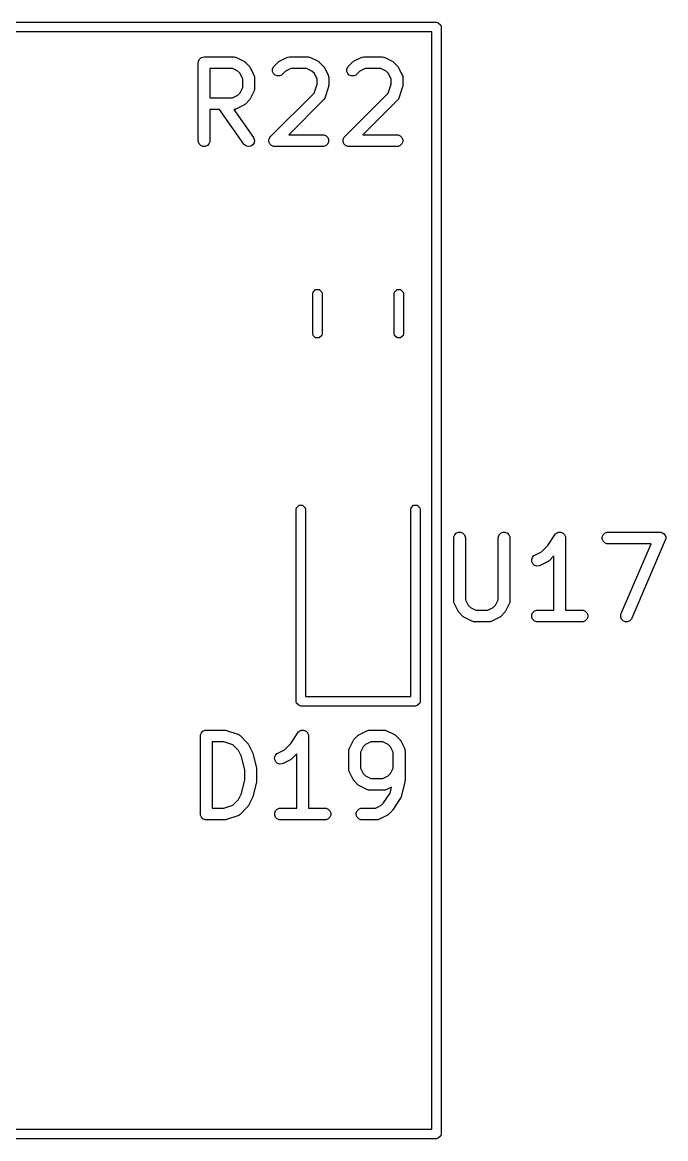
# Model space of a CAD drawing. Extents: x 117.1 to 211, y -138.1 to -43.1.
# Drawn here: x 202.7 to 210.96, y -128.57 to -114.25 of the extents above; entities that cross this region are included whole.
import ezdxf

# ---------------------------------------------------------------- set-up
doc = ezdxf.new("R2010")
doc.units = 0
doc.layers.add('BLACK', color=7, linetype='CONTINUOUS')

msp = doc.modelspace()

# ---------------------------------------------------------------- linework, layer by layer
at = {"layer": 'BLACK', "linetype": 'CONTINUOUS'}
for p, q in [((193.814, -114.252), (208.014, -114.252)), ((208.014, -114.252), (208.036961, -114.256567)), ((208.036961, -114.256567), (208.069433, -114.289039)), ((207.954, -114.372), (193.874, -114.372)), ((207.954, -128.452), (207.954, -114.372)), ((208.069433, -114.289039), (208.074, -114.312)), ((208.074, -114.312), (208.074, -128.512)), ((204.992046, -114.708459), (205.019082, -114.69726)), ((205.019082, -114.69726), (205.033714, -114.695819)), ((205.033714, -114.695819), (205.414666, -114.695819)), ((205.414666, -114.695819), (205.429298, -114.69726)), ((205.429298, -114.69726), (205.431787, -114.698291)), ((205.431787, -114.698291), (205.434475, -114.698482)), ((205.434475, -114.698482), (205.448207, -114.703737)), ((206.095411, -114.703737), (206.109142, -114.698482)), ((206.109142, -114.698482), (206.111831, -114.69829)), ((206.111831, -114.69829), (206.11432, -114.69726)), ((206.11432, -114.69726), (206.128952, -114.695819)), ((206.128952, -114.695819), (206.367047, -114.695819)), ((206.367047, -114.695819), (206.381679, -114.69726)), ((206.381679, -114.69726), (206.384168, -114.698291)), ((206.384168, -114.698291), (206.386856, -114.698482)), ((206.386856, -114.698482), (206.400588, -114.703737)), ((207.047792, -114.703737), (207.061523, -114.698482)), ((207.061523, -114.698482), (207.064212, -114.69829)), ((207.064212, -114.69829), (207.066701, -114.69726)), ((207.066701, -114.69726), (207.081333, -114.695819)), ((207.081333, -114.695819), (207.319428, -114.695819)), ((207.319428, -114.695819), (207.33406, -114.69726)), ((207.33406, -114.69726), (207.336549, -114.698291)), ((207.336549, -114.698291), (207.339237, -114.698482)), ((207.339237, -114.698482), (207.352969, -114.703737)), ((204.958714, -114.770819), (204.960155, -114.756187)), ((204.958714, -115.770819), (204.958714, -114.770819)), ((204.960155, -114.756187), (204.971354, -114.729151)), ((204.971354, -114.729151), (204.992046, -114.708459)), ((205.396961, -114.845819), (205.108714, -114.845819)), ((205.108714, -114.845819), (205.108714, -115.219628)), ((205.465477, -114.880077), (205.396961, -114.845819)), ((205.448207, -114.703737), (205.543445, -114.751356)), ((205.543445, -114.751356), (205.549744, -114.75532)), ((205.549744, -114.75532), (205.551572, -114.756078)), ((205.551572, -114.756078), (205.553628, -114.757766)), ((205.553628, -114.757766), (205.555888, -114.759188)), ((205.555888, -114.759188), (205.557187, -114.760686)), ((205.557187, -114.760686), (205.562937, -114.765405)), ((205.562937, -114.765405), (205.610556, -114.813024)), ((205.610556, -114.813024), (205.615274, -114.818773)), ((205.615274, -114.818773), (205.616773, -114.820073)), ((205.616773, -114.820073), (205.618194, -114.822332)), ((205.618194, -114.822332), (205.619883, -114.824389)), ((205.619883, -114.824389), (205.62064, -114.826216)), ((205.62064, -114.826216), (205.624605, -114.832516)), ((205.624605, -114.832516), (205.672224, -114.927754)), ((205.912536, -114.851426), (205.923735, -114.824389)), ((205.923735, -114.824389), (205.933062, -114.813024)), ((205.933062, -114.813024), (205.980681, -114.765405)), ((205.980681, -114.765405), (205.98643, -114.760686)), ((205.98643, -114.760686), (205.98773, -114.759188)), ((205.98773, -114.759188), (205.989989, -114.757766)), ((205.989989, -114.757766), (205.992046, -114.756078)), ((205.992046, -114.756078), (205.993873, -114.75532)), ((205.993873, -114.75532), (206.000173, -114.751356)), ((206.000173, -114.751356), (206.095411, -114.703737)), ((206.146657, -114.845819), (206.078141, -114.880077)), ((206.349342, -114.845819), (206.146657, -114.845819)), ((206.417858, -114.880077), (206.349342, -114.845819)), ((206.400588, -114.703737), (206.495826, -114.751356)), ((206.495826, -114.751356), (206.502125, -114.75532)), ((206.502125, -114.75532), (206.503953, -114.756078)), ((206.503953, -114.756078), (206.506009, -114.757766)), ((206.506009, -114.757766), (206.508269, -114.759188)), ((206.508269, -114.759188), (206.509568, -114.760686)), ((206.509568, -114.760686), (206.515318, -114.765405)), ((206.515318, -114.765405), (206.562937, -114.813024)), ((206.562937, -114.813024), (206.567655, -114.818773)), ((206.567655, -114.818773), (206.569154, -114.820073)), ((206.569154, -114.820073), (206.570575, -114.822332)), ((206.570575, -114.822332), (206.572264, -114.824389)), ((206.572264, -114.824389), (206.573021, -114.826216)), ((206.573021, -114.826216), (206.576986, -114.832516)), ((206.576986, -114.832516), (206.624605, -114.927754)), ((206.864917, -114.851426), (206.876116, -114.824389)), ((206.876116, -114.824389), (206.885443, -114.813024)), ((206.885443, -114.813024), (206.933062, -114.765405)), ((206.933062, -114.765405), (206.938811, -114.760686)), ((206.938811, -114.760686), (206.940111, -114.759188)), ((206.940111, -114.759188), (206.94237, -114.757766)), ((206.94237, -114.757766), (206.944427, -114.756078)), ((206.944427, -114.756078), (206.946254, -114.75532)), ((206.946254, -114.75532), (206.952554, -114.751356)), ((206.952554, -114.751356), (207.047792, -114.703737)), ((207.099038, -114.845819), (207.030522, -114.880077)), ((207.301723, -114.845819), (207.099038, -114.845819)), ((207.370239, -114.880077), (207.301723, -114.845819)), ((207.352969, -114.703737), (207.448207, -114.751356)), ((207.448207, -114.751356), (207.454506, -114.75532)), ((207.454506, -114.75532), (207.456334, -114.756078)), ((207.456334, -114.756078), (207.45839, -114.757766)), ((207.45839, -114.757766), (207.46065, -114.759188)), ((207.46065, -114.759188), (207.461949, -114.760686)), ((207.461949, -114.760686), (207.467699, -114.765405)), ((207.467699, -114.765405), (207.515318, -114.813024)), ((207.515318, -114.813024), (207.520036, -114.818773)), ((207.520036, -114.818773), (207.521535, -114.820073)), ((207.521535, -114.820073), (207.522956, -114.822332)), ((207.522956, -114.822332), (207.524645, -114.824389)), ((207.524645, -114.824389), (207.525402, -114.826216)), ((207.525402, -114.826216), (207.529367, -114.832516)), ((207.529367, -114.832516), (207.576986, -114.927754)), ((205.495884, -114.910484), (205.465477, -114.880077)), ((205.530142, -114.979), (205.495884, -114.910484)), ((205.530142, -115.086447), (205.530142, -114.979)), ((205.672224, -114.927754), (205.677479, -114.941485)), ((205.677479, -114.941485), (205.67767, -114.944174)), ((205.67767, -114.944174), (205.678701, -114.946663)), ((205.678701, -114.946663), (205.680142, -114.961295)), ((205.680142, -114.961295), (205.680142, -115.104152)), ((205.912536, -114.880688), (205.912536, -114.851426)), ((205.923735, -114.907725), (205.912536, -114.880688)), ((205.944427, -114.928417), (205.923735, -114.907725)), ((205.971464, -114.939616), (205.944427, -114.928417)), ((206.000726, -114.939616), (205.971464, -114.939616)), ((206.027763, -114.928417), (206.000726, -114.939616)), ((206.039128, -114.91909), (206.027763, -114.928417)), ((206.078141, -114.880077), (206.039128, -114.91909)), ((206.448265, -114.910484), (206.417858, -114.880077)), ((206.482523, -114.979), (206.448265, -114.910484)), ((206.482523, -115.044363), (206.482523, -114.979)), ((206.624605, -114.927754), (206.62986, -114.941485)), ((206.62986, -114.941485), (206.630051, -114.944174)), ((206.630051, -114.944174), (206.631082, -114.946663)), ((206.631082, -114.946663), (206.632523, -114.961295)), ((206.632523, -114.961295), (206.632523, -115.056533)), ((206.864917, -114.880688), (206.864917, -114.851426)), ((206.876116, -114.907725), (206.864917, -114.880688)), ((206.896808, -114.928417), (206.876116, -114.907725)), ((206.923845, -114.939616), (206.896808, -114.928417)), ((206.953107, -114.939616), (206.923845, -114.939616)), ((206.980144, -114.928417), (206.953107, -114.939616)), ((206.991509, -114.91909), (206.980144, -114.928417)), ((207.030522, -114.880077), (206.991509, -114.91909)), ((207.400646, -114.910484), (207.370239, -114.880077)), ((207.434904, -114.979), (207.400646, -114.910484)), ((207.434904, -115.044363), (207.434904, -114.979)), ((207.576986, -114.927754), (207.582241, -114.941485)), ((207.582241, -114.941485), (207.582432, -114.944174)), ((207.582432, -114.944174), (207.583463, -114.946663)), ((207.583463, -114.946663), (207.584904, -114.961295)), ((207.584904, -114.961295), (207.584904, -115.056533)), ((205.495884, -115.154963), (205.530142, -115.086447)), ((205.677479, -115.123962), (205.672224, -115.137693)), ((205.67767, -115.121272), (205.677479, -115.123962)), ((205.678701, -115.118784), (205.67767, -115.121272)), ((205.680142, -115.104152), (205.678701, -115.118784)), ((206.444351, -115.158876), (206.482523, -115.044363)), ((206.628674, -115.080251), (206.581055, -115.223107)), ((206.630323, -115.072995), (206.628674, -115.080251)), ((206.631082, -115.071165), (206.630323, -115.072995)), ((206.631343, -115.068511), (206.631082, -115.071165)), ((206.631934, -115.065914), (206.631343, -115.068511)), ((206.632523, -115.056533), (206.631793, -115.063939)), ((206.631793, -115.063939), (206.631934, -115.065914)), ((207.396732, -115.158876), (207.434904, -115.044363)), ((207.581055, -115.080251), (207.533436, -115.223107)), ((207.582704, -115.072995), (207.581055, -115.080251)), ((207.583463, -115.071165), (207.582704, -115.072995)), ((207.583724, -115.068511), (207.583463, -115.071165)), ((207.584315, -115.065914), (207.583724, -115.068511)), ((207.584904, -115.056533), (207.584174, -115.063939)), ((207.584174, -115.063939), (207.584315, -115.065914)), ((205.108714, -115.219628), (205.396961, -115.219628)), ((205.396961, -115.219628), (205.465477, -115.18537)), ((205.465477, -115.18537), (205.495884, -115.154963)), ((205.610556, -115.252423), (205.562937, -115.300042)), ((205.615274, -115.246673), (205.610556, -115.252423)), ((205.616773, -115.245374), (205.615274, -115.246673)), ((205.618194, -115.243114), (205.616773, -115.245374)), ((205.619883, -115.241058), (205.618194, -115.243114)), ((205.62064, -115.23923), (205.619883, -115.241058)), ((205.624605, -115.232931), (205.62064, -115.23923)), ((205.672224, -115.137693), (205.624605, -115.232931)), ((205.885443, -115.717786), (206.444351, -115.158876)), ((206.562937, -115.252423), (206.119542, -115.695819)), ((206.572265, -115.241058), (206.562937, -115.252423)), ((206.573296, -115.238567), (206.572265, -115.241058)), ((206.575061, -115.236533), (206.573296, -115.238567)), ((206.581055, -115.223107), (206.575061, -115.236533)), ((206.837824, -115.717786), (207.396732, -115.158876)), ((207.515318, -115.252423), (207.071923, -115.695819)), ((207.524646, -115.241058), (207.515318, -115.252423)), ((207.525677, -115.238567), (207.524646, -115.241058)), ((207.527442, -115.236533), (207.525677, -115.238567)), ((207.533436, -115.223107), (207.527442, -115.236533)), ((205.23276, -115.369628), (205.108714, -115.369628)), ((205.108714, -115.369628), (205.108714, -115.770819)), ((205.5437, -115.813829), (205.23276, -115.369628)), ((205.429298, -115.368187), (205.415781, -115.369518)), ((205.415781, -115.369518), (205.666585, -115.72781)), ((205.431787, -115.367155), (205.429298, -115.368187)), ((205.434475, -115.366965), (205.431787, -115.367155)), ((205.448207, -115.36171), (205.434475, -115.366965)), ((205.543445, -115.314091), (205.448207, -115.36171)), ((205.549744, -115.310126), (205.543445, -115.314091)), ((205.551572, -115.309369), (205.549744, -115.310126)), ((205.553628, -115.30768), (205.551572, -115.309369)), ((205.555888, -115.306259), (205.553628, -115.30768)), ((205.557187, -115.30476), (205.555888, -115.306259)), ((205.562937, -115.300042), (205.557187, -115.30476)), ((206.119542, -115.695819), (206.557523, -115.695819)), ((206.557523, -115.695819), (206.572155, -115.69726)), ((206.572155, -115.69726), (206.599191, -115.708459)), ((207.071923, -115.695819), (207.509904, -115.695819)), ((207.509904, -115.695819), (207.524536, -115.69726)), ((207.524536, -115.69726), (207.551572, -115.708459)), ((204.960155, -115.785451), (204.958714, -115.770819)), ((204.971354, -115.812487), (204.960155, -115.785451)), ((204.992046, -115.833179), (204.971354, -115.812487)), ((205.019082, -115.844378), (204.992046, -115.833179)), ((205.048346, -115.844378), (205.019082, -115.844378)), ((205.075382, -115.833179), (205.048346, -115.844378)), ((205.096074, -115.812487), (205.075382, -115.833179)), ((205.107273, -115.785451), (205.096074, -115.812487)), ((205.108714, -115.770819), (205.107273, -115.785451)), ((205.553271, -115.824989), (205.5437, -115.813829)), ((205.57795, -115.840716), (205.553271, -115.824989)), ((205.606767, -115.845802), (205.57795, -115.840716)), ((205.635338, -115.839472), (205.606767, -115.845802)), ((205.659312, -115.82269), (205.635338, -115.839472)), ((205.675039, -115.798012), (205.659312, -115.82269)), ((205.666585, -115.72781), (205.673795, -115.740623)), ((205.673795, -115.740623), (205.680124, -115.769194)), ((205.680124, -115.769194), (205.675039, -115.798012)), ((205.864917, -115.756187), (205.876116, -115.729151)), ((205.864917, -115.785451), (205.864917, -115.756187)), ((205.876116, -115.812487), (205.864917, -115.785451)), ((205.876116, -115.729151), (205.885443, -115.717786)), ((205.896808, -115.833179), (205.876116, -115.812487)), ((205.923844, -115.844378), (205.896808, -115.833179)), ((205.938476, -115.845819), (205.923844, -115.844378)), ((206.557523, -115.845819), (205.938476, -115.845819)), ((206.572155, -115.844378), (206.557523, -115.845819)), ((206.599191, -115.833179), (206.572155, -115.844378)), ((206.599191, -115.708459), (206.619883, -115.729151)), ((206.619883, -115.812487), (206.599191, -115.833179)), ((206.619883, -115.729151), (206.631082, -115.756187)), ((206.631082, -115.785451), (206.619883, -115.812487)), ((206.631082, -115.756187), (206.631082, -115.785451)), ((206.817298, -115.756187), (206.828497, -115.729151)), ((206.817298, -115.785451), (206.817298, -115.756187)), ((206.828497, -115.812487), (206.817298, -115.785451)), ((206.828497, -115.729151), (206.837824, -115.717786)), ((206.849189, -115.833179), (206.828497, -115.812487)), ((206.876225, -115.844378), (206.849189, -115.833179)), ((206.890857, -115.845819), (206.876225, -115.844378)), ((207.509904, -115.845819), (206.890857, -115.845819)), ((207.524536, -115.844378), (207.509904, -115.845819)), ((207.551572, -115.833179), (207.524536, -115.844378)), ((207.551572, -115.708459), (207.572264, -115.729151)), ((207.572264, -115.812487), (207.551572, -115.833179)), ((207.572264, -115.729151), (207.583463, -115.756187)), ((207.583463, -115.785451), (207.572264, -115.812487)), ((207.583463, -115.756187), (207.583463, -115.785451)), ((206.432067, -117.712815), (206.464539, -117.680343)), ((206.464539, -117.680343), (206.510461, -117.680343)), ((206.510461, -117.680343), (206.542933, -117.712815)), ((207.477067, -117.712815), (207.509539, -117.680343)), ((207.509539, -117.680343), (207.555461, -117.680343)), ((207.555461, -117.680343), (207.587933, -117.712815)), ((206.4275, -117.735776), (206.432067, -117.712815)), ((206.4275, -118.245224), (206.4275, -117.735776)), ((206.542933, -117.712815), (206.5475, -117.735776)), ((206.5475, -117.735776), (206.5475, -118.245224)), ((207.4725, -117.735776), (207.477067, -117.712815)), ((207.4725, -118.245224), (207.4725, -117.735776)), ((207.587933, -117.712815), (207.5925, -117.735776)), ((207.5925, -117.735776), (207.5925, -118.245224)), ((206.432067, -118.268185), (206.4275, -118.245224)), ((206.464539, -118.300657), (206.432067, -118.268185)), ((206.542933, -118.268185), (206.510461, -118.300657)), ((206.5475, -118.245224), (206.542933, -118.268185)), ((207.477067, -118.268185), (207.4725, -118.245224)), ((207.509539, -118.300657), (207.477067, -118.268185)), ((207.587933, -118.268185), (207.555461, -118.300657)), ((207.5925, -118.245224), (207.587933, -118.268185)), ((206.510461, -118.300657), (206.464539, -118.300657)), ((207.555461, -118.300657), (207.509539, -118.300657)), ((206.215, -120.502), (206.219567, -120.479039)), ((206.215, -122.962), (206.215, -120.502)), ((206.219567, -120.479039), (206.252039, -120.446567)), ((206.252039, -120.446567), (206.297961, -120.446567)), ((206.297961, -120.446567), (206.330433, -120.479039)), ((206.330433, -120.479039), (206.335, -120.502)), ((206.335, -120.502), (206.335, -122.902)), ((207.685, -120.502), (207.689567, -120.479039)), ((207.685, -122.902), (207.685, -120.502)), ((207.689567, -120.479039), (207.722039, -120.446567)), ((207.722039, -120.446567), (207.767961, -120.446567)), ((207.767961, -120.446567), (207.800433, -120.479039)), ((207.800433, -120.479039), (207.805, -120.502)), ((207.805, -120.502), (207.805, -122.962)), ((208.236905, -120.866819), (208.238346, -120.852187)), ((208.238346, -120.852187), (208.249545, -120.825151)), ((208.249545, -120.825151), (208.270237, -120.804459)), ((208.270237, -120.804459), (208.297273, -120.79326)), ((208.297273, -120.79326), (208.326537, -120.79326)), ((208.326537, -120.79326), (208.353573, -120.804459)), ((208.353573, -120.804459), (208.374265, -120.825151)), ((208.374265, -120.825151), (208.385464, -120.852187)), ((208.385464, -120.852187), (208.386905, -120.866819)), ((208.808333, -120.866819), (208.809774, -120.852187)), ((208.809774, -120.852187), (208.820973, -120.825151)), ((208.820973, -120.825151), (208.841665, -120.804459)), ((208.841665, -120.804459), (208.868701, -120.79326)), ((208.868701, -120.79326), (208.897965, -120.79326)), ((208.897965, -120.79326), (208.925001, -120.804459)), ((208.925001, -120.804459), (208.945693, -120.825151)), ((208.945693, -120.825151), (208.956892, -120.852187)), ((208.956892, -120.852187), (208.958333, -120.866819)), ((209.444095, -120.961896), (209.535215, -120.825216)), ((209.535215, -120.825216), (209.535249, -120.825173)), ((209.535249, -120.825173), (209.535259, -120.825151)), ((209.535259, -120.825151), (209.53531, -120.825099)), ((209.53531, -120.825099), (209.544531, -120.813841)), ((209.544531, -120.813841), (209.5507, -120.809709)), ((209.5507, -120.809709), (209.555951, -120.804459)), ((209.555951, -120.804459), (209.56274, -120.801646)), ((209.56274, -120.801646), (209.568846, -120.797558)), ((209.568846, -120.797558), (209.576126, -120.796101)), ((209.576126, -120.796101), (209.582987, -120.79326)), ((209.582987, -120.79326), (209.590335, -120.79326)), ((209.590335, -120.79326), (209.59754, -120.791819)), ((209.59754, -120.791819), (209.604824, -120.79326)), ((209.604824, -120.79326), (209.612251, -120.79326)), ((209.612251, -120.79326), (209.619039, -120.796072)), ((209.619039, -120.796072), (209.626248, -120.797498)), ((209.626248, -120.797498), (209.632427, -120.801617)), ((209.632427, -120.801617), (209.639287, -120.804459)), ((209.639287, -120.804459), (209.64448, -120.809652)), ((209.64448, -120.809652), (209.650597, -120.81373)), ((209.650597, -120.81373), (209.65473, -120.819902)), ((209.65473, -120.819902), (209.659979, -120.825151)), ((209.659979, -120.825151), (209.66279, -120.831938)), ((209.66279, -120.831938), (209.66688, -120.838045)), ((209.66688, -120.838045), (209.668336, -120.845326)), ((209.668336, -120.845326), (209.671178, -120.852187)), ((209.671178, -120.852187), (209.672603, -120.866663)), ((210.143108, -120.852187), (210.154307, -120.825151)), ((210.143108, -120.881451), (210.143108, -120.852187)), ((210.154307, -120.825151), (210.174999, -120.804459)), ((210.174999, -120.804459), (210.202035, -120.79326)), ((210.202035, -120.79326), (210.216667, -120.791819)), ((210.216667, -120.791819), (210.883333, -120.791819)), ((210.883333, -120.791819), (210.897965, -120.79326)), ((210.897965, -120.79326), (210.898395, -120.793438)), ((210.898395, -120.793438), (210.89886, -120.793444)), ((210.89886, -120.793444), (210.911866, -120.799018)), ((210.911866, -120.799018), (210.925001, -120.804459)), ((210.925001, -120.804459), (210.92533, -120.804788)), ((210.92533, -120.804788), (210.925758, -120.804972)), ((210.925758, -120.804972), (210.935653, -120.815111)), ((210.935653, -120.815111), (210.945693, -120.825151)), ((210.945693, -120.825151), (210.945871, -120.825581)), ((210.945871, -120.825581), (210.946197, -120.825915)), ((210.946197, -120.825915), (210.95147, -120.839097)), ((210.95147, -120.839097), (210.956892, -120.852187)), ((210.956892, -120.852187), (210.956892, -120.852652)), ((210.956892, -120.852652), (210.957065, -120.853085)), ((210.957065, -120.853085), (210.956892, -120.867265)), ((208.236905, -121.676342), (208.236905, -120.866819)), ((208.386905, -120.866819), (208.386905, -121.658637)), ((208.808333, -121.658637), (208.808333, -120.866819)), ((208.958333, -120.866819), (208.958333, -121.676342)), ((209.362716, -121.043275), (209.444095, -120.961896)), ((209.672603, -120.866663), (209.672619, -120.86674)), ((209.672619, -120.86674), (209.672613, -120.866766)), ((209.672613, -120.866766), (209.672619, -120.866819)), ((209.672619, -120.866819), (209.672619, -121.791819)), ((210.154307, -120.908487), (210.143108, -120.881451)), ((210.174999, -120.929179), (210.154307, -120.908487)), ((210.202035, -120.940378), (210.174999, -120.929179)), ((210.216667, -120.941819), (210.202035, -120.940378)), ((210.769592, -120.941819), (210.216667, -120.941819)), ((210.385826, -121.837275), (210.769592, -120.941819)), ((210.952269, -120.896363), (210.523698, -121.896363)), ((210.956708, -120.882347), (210.952269, -120.896363)), ((210.956713, -120.881881), (210.956708, -120.882347)), ((210.956892, -120.881451), (210.956713, -120.881881)), ((210.956892, -120.867265), (210.956892, -120.881451)), ((209.237494, -121.143152), (209.246748, -121.115391)), ((209.239568, -121.172342), (209.237494, -121.143152)), ((209.246748, -121.115391), (209.265921, -121.093283)), ((209.265921, -121.093283), (209.278364, -121.085451)), ((209.278364, -121.085451), (209.362716, -121.043275)), ((209.522619, -121.095504), (209.460176, -121.157947)), ((209.522619, -121.791819), (209.522619, -121.095504)), ((209.252655, -121.198517), (209.239568, -121.172342)), ((209.274763, -121.21769), (209.252655, -121.198517)), ((209.302524, -121.226944), (209.274763, -121.21769)), ((209.331714, -121.22487), (209.302524, -121.226944)), ((209.345446, -121.219615), (209.331714, -121.22487)), ((209.440684, -121.171996), (209.345446, -121.219615)), ((209.446983, -121.168031), (209.440684, -121.171996)), ((209.448811, -121.167274), (209.446983, -121.168031)), ((209.450867, -121.165585), (209.448811, -121.167274)), ((209.453127, -121.164164), (209.450867, -121.165585)), ((209.454426, -121.162665), (209.453127, -121.164164)), ((209.460176, -121.157947), (209.454426, -121.162665)), ((208.238346, -121.690974), (208.236905, -121.676342)), ((208.239377, -121.693463), (208.238346, -121.690974)), ((208.239568, -121.696151), (208.239377, -121.693463)), ((208.244823, -121.709883), (208.239568, -121.696151)), ((208.292442, -121.805121), (208.244823, -121.709883)), ((208.386905, -121.658637), (208.421163, -121.727153)), ((208.774074, -121.727153), (208.808333, -121.658637)), ((208.950415, -121.709883), (208.902796, -121.805121)), ((208.95567, -121.696152), (208.950415, -121.709883)), ((208.955861, -121.693462), (208.95567, -121.696152)), ((208.956892, -121.690974), (208.955861, -121.693462)), ((208.958333, -121.676342), (208.956892, -121.690974)), ((208.296405, -121.811417), (208.292442, -121.805121)), ((208.297163, -121.813247), (208.296405, -121.811417)), ((208.298852, -121.815305), (208.297163, -121.813247)), ((208.300274, -121.817564), (208.298852, -121.815305)), ((208.301772, -121.818863), (208.300274, -121.817564)), ((208.30649, -121.824612), (208.301772, -121.818863)), ((208.354109, -121.872232), (208.30649, -121.824612)), ((208.421163, -121.727153), (208.45157, -121.757561)), ((208.45157, -121.757561), (208.520086, -121.791819)), ((208.520086, -121.791819), (208.675152, -121.791819)), ((208.675152, -121.791819), (208.743667, -121.757561)), ((208.743667, -121.757561), (208.774074, -121.727153)), ((208.888747, -121.824613), (208.841129, -121.872232)), ((208.893465, -121.818863), (208.888747, -121.824613)), ((208.894964, -121.817564), (208.893465, -121.818863)), ((208.896385, -121.815305), (208.894964, -121.817564)), ((208.898075, -121.813247), (208.896385, -121.815305)), ((208.898832, -121.811417), (208.898075, -121.813247)), ((208.902796, -121.805121), (208.898832, -121.811417)), ((209.238346, -121.852187), (209.249545, -121.825151)), ((209.238346, -121.881451), (209.238346, -121.852187)), ((209.249545, -121.825151), (209.270237, -121.804459)), ((209.270237, -121.804459), (209.297273, -121.79326)), ((209.297273, -121.79326), (209.311905, -121.791819)), ((209.311905, -121.791819), (209.522619, -121.791819)), ((209.672619, -121.791819), (209.883333, -121.791819)), ((209.883333, -121.791819), (209.897965, -121.79326)), ((209.897965, -121.79326), (209.925001, -121.804459)), ((209.925001, -121.804459), (209.945693, -121.825151)), ((209.945693, -121.825151), (209.956892, -121.852187)), ((209.956892, -121.852187), (209.956892, -121.881451)), ((210.38103, -121.880553), (210.381387, -121.851292)), ((210.381387, -121.851292), (210.385826, -121.837275)), ((208.359858, -121.87695), (208.354109, -121.872232)), ((208.361159, -121.87845), (208.359858, -121.87695)), ((208.363418, -121.879872), (208.361159, -121.87845)), ((208.365475, -121.88156), (208.363418, -121.879872)), ((208.367302, -121.882317), (208.365475, -121.88156)), ((208.373602, -121.886282), (208.367302, -121.882317)), ((208.46884, -121.933901), (208.373602, -121.886282)), ((208.482571, -121.939156), (208.46884, -121.933901)), ((208.48526, -121.939347), (208.482571, -121.939156)), ((208.487749, -121.940378), (208.48526, -121.939347)), ((208.502381, -121.941819), (208.487749, -121.940378)), ((208.692857, -121.941819), (208.502381, -121.941819)), ((208.707489, -121.940378), (208.692857, -121.941819)), ((208.709978, -121.939346), (208.707489, -121.940378)), ((208.712666, -121.939156), (208.709978, -121.939346)), ((208.726398, -121.933901), (208.712666, -121.939156)), ((208.821636, -121.886282), (208.726398, -121.933901)), ((208.827935, -121.882317), (208.821636, -121.886282)), ((208.829763, -121.88156), (208.827935, -121.882317)), ((208.831819, -121.879872), (208.829763, -121.88156)), ((208.834079, -121.87845), (208.831819, -121.879872)), ((208.835379, -121.87695), (208.834079, -121.87845)), ((208.841129, -121.872232), (208.835379, -121.87695)), ((209.249545, -121.908487), (209.238346, -121.881451)), ((209.270237, -121.929179), (209.249545, -121.908487)), ((209.297273, -121.940378), (209.270237, -121.929179)), ((209.311905, -121.941819), (209.297273, -121.940378)), ((209.883333, -121.941819), (209.311905, -121.941819)), ((209.897965, -121.940378), (209.883333, -121.941819)), ((209.925001, -121.929179), (209.897965, -121.940378)), ((209.945693, -121.908487), (209.925001, -121.929179)), ((209.956892, -121.881451), (209.945693, -121.908487)), ((210.391898, -121.907723), (210.38103, -121.880553)), ((210.412337, -121.928667), (210.391898, -121.907723)), ((210.439235, -121.940194), (210.412337, -121.928667)), ((210.468496, -121.940551), (210.439235, -121.940194)), ((210.495666, -121.929683), (210.468496, -121.940551)), ((210.51661, -121.909244), (210.495666, -121.929683)), ((210.523698, -121.896363), (210.51661, -121.909244)), ((206.219567, -122.984961), (206.215, -122.962)), ((206.252039, -123.017433), (206.219567, -122.984961)), ((206.335, -122.902), (207.685, -122.902)), ((207.800433, -122.984961), (207.767961, -123.017433)), ((207.805, -122.962), (207.800433, -122.984961)), ((206.275, -123.022), (206.252039, -123.017433)), ((207.745, -123.022), (206.275, -123.022)), ((207.767961, -123.017433), (207.745, -123.022)), ((204.985714, -123.406819), (204.987155, -123.392187)), ((204.985714, -124.406819), (204.985714, -123.406819)), ((204.987155, -123.392187), (204.998354, -123.365151)), ((204.998354, -123.365151), (205.019046, -123.344459)), ((205.019046, -123.344459), (205.046082, -123.33326)), ((205.046082, -123.33326), (205.060714, -123.331819)), ((205.060714, -123.331819), (205.298809, -123.331819)), ((205.298809, -123.331819), (205.306214, -123.332548)), ((205.306214, -123.332548), (205.308189, -123.332408)), ((205.308189, -123.332408), (205.310786, -123.332998)), ((205.310786, -123.332998), (205.313441, -123.33326)), ((205.313441, -123.33326), (205.315272, -123.334018)), ((205.315272, -123.334018), (205.322526, -123.335668)), ((205.322526, -123.335668), (205.465383, -123.383287)), ((205.465383, -123.383287), (205.478808, -123.389281)), ((205.478808, -123.389281), (205.480843, -123.391046)), ((205.480843, -123.391046), (205.483334, -123.392078)), ((205.483334, -123.392078), (205.494699, -123.401405)), ((205.494699, -123.401405), (205.589937, -123.496643)), ((206.145285, -123.501896), (206.236405, -123.365216)), ((206.236405, -123.365216), (206.236439, -123.365173)), ((206.236439, -123.365173), (206.236449, -123.365151)), ((206.236449, -123.365151), (206.2365, -123.365099)), ((206.2365, -123.365099), (206.245721, -123.353841)), ((206.245721, -123.353841), (206.25189, -123.349709)), ((206.25189, -123.349709), (206.257141, -123.344459)), ((206.257141, -123.344459), (206.26393, -123.341646)), ((206.26393, -123.341646), (206.270036, -123.337558)), ((206.270036, -123.337558), (206.277316, -123.336101)), ((206.277316, -123.336101), (206.284177, -123.33326)), ((206.284177, -123.33326), (206.291525, -123.33326)), ((206.291525, -123.33326), (206.29873, -123.331819)), ((206.29873, -123.331819), (206.306014, -123.33326)), ((206.306014, -123.33326), (206.313441, -123.33326)), ((206.313441, -123.33326), (206.320229, -123.336072)), ((206.320229, -123.336072), (206.327438, -123.337498)), ((206.327438, -123.337498), (206.333617, -123.341617)), ((206.333617, -123.341617), (206.340477, -123.344459)), ((206.340477, -123.344459), (206.34567, -123.349652)), ((206.34567, -123.349652), (206.351787, -123.35373)), ((206.351787, -123.35373), (206.35592, -123.359902)), ((206.35592, -123.359902), (206.361169, -123.365151)), ((206.361169, -123.365151), (206.36398, -123.371938)), ((206.36398, -123.371938), (206.36807, -123.378045)), ((206.36807, -123.378045), (206.369526, -123.385326)), ((206.369526, -123.385326), (206.372368, -123.392187)), ((206.372368, -123.392187), (206.373793, -123.406663)), ((206.373793, -123.406663), (206.373809, -123.40674)), ((206.373809, -123.40674), (206.373803, -123.406766)), ((206.373803, -123.406766), (206.373809, -123.406819)), ((206.373809, -123.406819), (206.373809, -124.331819)), ((206.960062, -123.449024), (207.007681, -123.401405)), ((207.007681, -123.401405), (207.01343, -123.396686)), ((207.01343, -123.396686), (207.01473, -123.395188)), ((207.01473, -123.395188), (207.016989, -123.393766)), ((207.016989, -123.393766), (207.019046, -123.392078)), ((207.019046, -123.392078), (207.020873, -123.39132)), ((207.020873, -123.39132), (207.027173, -123.387356)), ((207.027173, -123.387356), (207.122411, -123.339737)), ((207.122411, -123.339737), (207.136142, -123.334482)), ((207.136142, -123.334482), (207.138831, -123.33429)), ((207.138831, -123.33429), (207.14132, -123.33326)), ((207.14132, -123.33326), (207.155952, -123.331819)), ((207.155952, -123.331819), (207.346428, -123.331819)), ((207.346428, -123.331819), (207.36106, -123.33326)), ((207.36106, -123.33326), (207.363549, -123.334291)), ((207.363549, -123.334291), (207.366237, -123.334482)), ((207.366237, -123.334482), (207.379969, -123.339737)), ((207.379969, -123.339737), (207.475207, -123.387356)), ((207.475207, -123.387356), (207.481506, -123.39132)), ((207.481506, -123.39132), (207.483334, -123.392078)), ((207.483334, -123.392078), (207.48539, -123.393766)), ((207.48539, -123.393766), (207.48765, -123.395188)), ((207.48765, -123.395188), (207.488949, -123.396686)), ((207.488949, -123.396686), (207.494699, -123.401405)), ((207.494699, -123.401405), (207.542318, -123.449024)), ((205.286639, -123.481819), (205.135714, -123.481819)), ((205.135714, -123.481819), (205.135714, -124.331819)), ((205.401152, -123.51999), (205.286639, -123.481819)), ((205.475265, -123.594103), (205.401152, -123.51999)), ((205.589937, -123.496643), (205.594657, -123.502393)), ((205.594657, -123.502393), (205.596154, -123.503692)), ((205.596154, -123.503692), (205.597573, -123.505946)), ((205.597573, -123.505946), (205.599265, -123.508008)), ((205.599265, -123.508008), (205.600023, -123.50984)), ((205.600023, -123.50984), (205.603986, -123.516135)), ((205.603986, -123.516135), (205.651605, -123.611373)), ((206.063906, -123.583275), (206.145285, -123.501896)), ((206.891917, -123.582663), (206.892948, -123.580173)), ((206.892948, -123.580173), (206.893139, -123.577486)), ((206.893139, -123.577486), (206.898394, -123.563754)), ((206.898394, -123.563754), (206.946013, -123.468516)), ((206.946013, -123.468516), (206.949977, -123.462216)), ((206.949977, -123.462216), (206.950735, -123.460389)), ((206.950735, -123.460389), (206.952423, -123.458332)), ((206.952423, -123.458332), (206.953845, -123.456073)), ((206.953845, -123.456073), (206.955343, -123.454773)), ((206.955343, -123.454773), (206.960062, -123.449024)), ((207.074734, -123.546484), (207.040476, -123.615)), ((207.105141, -123.516077), (207.074734, -123.546484)), ((207.173657, -123.481819), (207.105141, -123.516077)), ((207.328723, -123.481819), (207.173657, -123.481819)), ((207.397239, -123.516077), (207.328723, -123.481819)), ((207.427646, -123.546484), (207.397239, -123.516077)), ((207.461904, -123.615), (207.427646, -123.546484)), ((207.542318, -123.449024), (207.547036, -123.454773)), ((207.547036, -123.454773), (207.548535, -123.456073)), ((207.548535, -123.456073), (207.549956, -123.458332)), ((207.549956, -123.458332), (207.551645, -123.460389)), ((207.551645, -123.460389), (207.552402, -123.462216)), ((207.552402, -123.462216), (207.556367, -123.468516)), ((207.556367, -123.468516), (207.603986, -123.563754)), ((207.603986, -123.563754), (207.609241, -123.577485)), ((207.609241, -123.577485), (207.609432, -123.580174)), ((207.609432, -123.580174), (207.610463, -123.582663)), ((205.513758, -123.67109), (205.475265, -123.594103)), ((205.557142, -123.844624), (205.513758, -123.67109)), ((205.651605, -123.611373), (205.652014, -123.612442)), ((205.652014, -123.612442), (205.652337, -123.612878)), ((205.652337, -123.612878), (205.654523, -123.618997)), ((205.654523, -123.618997), (205.65686, -123.625104)), ((205.65686, -123.625104), (205.656898, -123.625644)), ((205.656898, -123.625644), (205.657284, -123.626724)), ((205.657284, -123.626724), (205.704903, -123.8172)), ((205.938684, -123.683152), (205.947938, -123.655391)), ((205.940758, -123.712342), (205.938684, -123.683152)), ((205.953845, -123.738517), (205.940758, -123.712342)), ((205.947938, -123.655391), (205.967111, -123.633283)), ((205.967111, -123.633283), (205.979554, -123.625451)), ((205.979554, -123.625451), (206.063906, -123.583275)), ((206.141874, -123.711996), (206.046636, -123.759615)), ((206.148173, -123.708031), (206.141874, -123.711996)), ((206.150001, -123.707274), (206.148173, -123.708031)), ((206.152057, -123.705585), (206.150001, -123.707274)), ((206.154317, -123.704164), (206.152057, -123.705585)), ((206.155616, -123.702665), (206.154317, -123.704164)), ((206.161366, -123.697947), (206.155616, -123.702665)), ((206.223809, -123.635504), (206.161366, -123.697947)), ((206.223809, -124.331819), (206.223809, -123.635504)), ((206.890476, -123.597295), (206.891917, -123.582663)), ((206.890476, -123.83539), (206.890476, -123.597295)), ((207.040476, -123.615), (207.040476, -123.817685)), ((207.461904, -123.817685), (207.461904, -123.615)), ((207.610463, -123.582663), (207.611904, -123.597295)), ((207.611904, -123.597295), (207.611904, -123.978247)), ((205.557142, -123.969013), (205.557142, -123.844624)), ((205.704903, -123.8172), (205.705278, -123.819736)), ((205.705278, -123.819736), (205.705701, -123.820758)), ((205.705701, -123.820758), (205.706243, -123.82627)), ((205.706243, -123.82627), (205.707053, -123.831744)), ((205.707053, -123.831744), (205.70689, -123.832836)), ((205.70689, -123.832836), (205.707142, -123.83539)), ((205.707142, -123.83539), (205.707142, -123.978247)), ((205.975953, -123.75769), (205.953845, -123.738517)), ((206.003714, -123.766944), (205.975953, -123.75769)), ((206.032904, -123.76487), (206.003714, -123.766944)), ((206.046636, -123.759615), (206.032904, -123.76487)), ((206.891917, -123.850022), (206.890476, -123.83539)), ((206.892948, -123.852511), (206.891917, -123.850022)), ((206.893139, -123.855199), (206.892948, -123.852511)), ((206.898394, -123.868931), (206.893139, -123.855199)), ((207.040476, -123.817685), (207.074734, -123.886201)), ((207.427646, -123.886201), (207.461904, -123.817685)), ((205.513758, -124.142547), (205.557142, -123.969013)), ((205.704903, -123.996437), (205.657284, -124.186913)), ((205.705278, -123.9939), (205.704903, -123.996437)), ((205.705701, -123.992879), (205.705278, -123.9939)), ((205.706243, -123.987366), (205.705701, -123.992879)), ((205.707053, -123.981893), (205.706243, -123.987366)), ((205.707142, -123.978247), (205.70689, -123.9808)), ((205.70689, -123.9808), (205.707053, -123.981893)), ((206.946013, -123.964169), (206.898394, -123.868931)), ((206.949977, -123.970468), (206.946013, -123.964169)), ((206.950735, -123.972296), (206.949977, -123.970468)), ((206.952423, -123.974352), (206.950735, -123.972296)), ((206.953845, -123.976612), (206.952423, -123.974352)), ((206.955343, -123.977911), (206.953845, -123.976612)), ((206.960062, -123.983661), (206.955343, -123.977911)), ((207.007681, -124.03128), (206.960062, -123.983661)), ((207.074734, -123.886201), (207.105141, -123.916608)), ((207.105141, -123.916608), (207.173657, -123.950866)), ((207.173657, -123.950866), (207.328723, -123.950866)), ((207.328723, -123.950866), (207.397239, -123.916608)), ((207.397239, -123.916608), (207.427646, -123.886201)), ((207.609665, -123.996437), (207.562046, -124.186913)), ((207.61004, -123.9939), (207.609665, -123.996437)), ((207.610463, -123.992879), (207.61004, -123.9939)), ((207.611005, -123.987366), (207.610463, -123.992879)), ((207.611815, -123.981893), (207.611005, -123.987366)), ((207.611904, -123.978247), (207.611652, -123.9808)), ((207.611652, -123.9808), (207.611815, -123.981893)), ((205.475264, -124.219534), (205.513758, -124.142547)), ((207.01343, -124.035998), (207.007681, -124.03128)), ((207.01473, -124.037497), (207.01343, -124.035998)), ((207.016989, -124.038918), (207.01473, -124.037497)), ((207.019046, -124.040607), (207.016989, -124.038918)), ((207.020873, -124.041364), (207.019046, -124.040607)), ((207.027173, -124.045329), (207.020873, -124.041364)), ((207.122411, -124.092948), (207.027173, -124.045329)), ((207.136142, -124.098203), (207.122411, -124.092948)), ((207.138831, -124.098394), (207.136142, -124.098203)), ((207.14132, -124.099425), (207.138831, -124.098394)), ((207.155952, -124.100866), (207.14132, -124.099425)), ((207.346428, -124.100866), (207.155952, -124.100866)), ((207.33576, -124.2638), (207.419675, -124.137929)), ((207.36106, -124.099425), (207.346428, -124.100866)), ((207.363549, -124.098393), (207.36106, -124.099425)), ((207.366237, -124.098203), (207.363549, -124.098393)), ((207.379969, -124.092948), (207.366237, -124.098203)), ((207.438199, -124.063833), (207.379969, -124.092948)), ((207.419675, -124.137929), (207.438199, -124.063833)), ((205.286639, -124.331819), (205.401152, -124.293647)), ((205.401152, -124.293647), (205.475264, -124.219534)), ((205.603986, -124.297502), (205.600022, -124.303798)), ((205.651605, -124.202264), (205.603986, -124.297502)), ((205.652014, -124.201194), (205.651605, -124.202264)), ((205.652337, -124.200759), (205.652014, -124.201194)), ((205.654529, -124.194622), (205.652337, -124.200759)), ((205.65686, -124.188533), (205.654529, -124.194622)), ((205.656898, -124.187992), (205.65686, -124.188533)), ((205.657284, -124.186913), (205.656898, -124.187992)), ((207.233485, -124.331819), (207.302, -124.297561)), ((207.302, -124.297561), (207.33576, -124.2638)), ((207.551689, -124.210325), (207.456451, -124.353183)), ((207.555993, -124.20225), (207.551689, -124.210325)), ((207.557099, -124.200759), (207.555993, -124.20225)), ((207.557728, -124.198996), (207.557099, -124.200759)), ((207.558606, -124.197351), (207.557728, -124.198996)), ((207.558964, -124.195536), (207.558606, -124.197351)), ((207.562046, -124.186913), (207.558964, -124.195536)), ((204.987155, -124.421451), (204.985714, -124.406819)), ((204.998354, -124.448487), (204.987155, -124.421451)), ((205.135714, -124.331819), (205.286639, -124.331819)), ((205.465383, -124.430351), (205.322526, -124.47797)), ((205.478808, -124.424357), (205.465383, -124.430351)), ((205.480843, -124.422591), (205.478808, -124.424357)), ((205.483334, -124.42156), (205.480843, -124.422591)), ((205.494699, -124.412233), (205.483334, -124.42156)), ((205.589938, -124.316993), (205.494699, -124.412233)), ((205.594655, -124.311244), (205.589938, -124.316993)), ((205.596154, -124.309945), (205.594655, -124.311244)), ((205.597575, -124.307686), (205.596154, -124.309945)), ((205.599265, -124.305628), (205.597575, -124.307686)), ((205.600022, -124.303798), (205.599265, -124.305628)), ((205.939536, -124.392187), (205.950735, -124.365151)), ((205.939536, -124.421451), (205.939536, -124.392187)), ((205.950735, -124.448487), (205.939536, -124.421451)), ((205.950735, -124.365151), (205.971427, -124.344459)), ((205.971427, -124.344459), (205.998463, -124.33326)), ((205.998463, -124.33326), (206.013095, -124.331819)), ((206.013095, -124.331819), (206.223809, -124.331819)), ((206.373809, -124.331819), (206.584523, -124.331819)), ((206.584523, -124.331819), (206.599155, -124.33326)), ((206.599155, -124.33326), (206.626191, -124.344459)), ((206.626191, -124.344459), (206.646883, -124.365151)), ((206.646883, -124.365151), (206.658082, -124.392187)), ((206.658082, -124.421451), (206.646883, -124.448487)), ((206.658082, -124.392187), (206.658082, -124.421451)), ((206.987155, -124.392187), (206.998354, -124.365151)), ((206.987155, -124.421451), (206.987155, -124.392187)), ((206.998354, -124.448487), (206.987155, -124.421451)), ((206.998354, -124.365151), (207.019046, -124.344459)), ((207.019046, -124.344459), (207.046082, -124.33326)), ((207.046082, -124.33326), (207.060714, -124.331819)), ((207.060714, -124.331819), (207.233485, -124.331819)), ((207.379969, -124.426282), (207.284731, -124.473901)), ((207.386268, -124.422317), (207.379969, -124.426282)), ((207.388096, -124.42156), (207.386268, -124.422317)), ((207.390152, -124.419872), (207.388096, -124.42156)), ((207.392412, -124.41845), (207.390152, -124.419872)), ((207.393712, -124.41695), (207.392412, -124.41845)), ((207.399462, -124.412232), (207.393712, -124.41695)), ((207.44708, -124.364613), (207.399462, -124.412232)), ((207.447113, -124.364572), (207.44708, -124.364613)), ((207.447135, -124.364558), (207.447113, -124.364572)), ((207.451874, -124.358771), (207.447135, -124.364558)), ((207.456408, -124.353247), (207.451874, -124.358771)), ((207.456417, -124.353223), (207.456408, -124.353247)), ((207.456451, -124.353183), (207.456417, -124.353223)), ((205.019046, -124.469179), (204.998354, -124.448487)), ((205.046082, -124.480378), (205.019046, -124.469179)), ((205.060714, -124.481819), (205.046082, -124.480378)), ((205.298809, -124.481819), (205.060714, -124.481819)), ((205.306214, -124.481089), (205.298809, -124.481819)), ((205.308189, -124.48123), (205.306214, -124.481089)), ((205.310786, -124.480639), (205.308189, -124.48123)), ((205.313441, -124.480378), (205.310786, -124.480639)), ((205.315272, -124.479619), (205.313441, -124.480378)), ((205.322526, -124.47797), (205.315272, -124.479619)), ((205.971427, -124.469179), (205.950735, -124.448487)), ((205.998463, -124.480378), (205.971427, -124.469179)), ((206.013095, -124.481819), (205.998463, -124.480378)), ((206.584523, -124.481819), (206.013095, -124.481819)), ((206.599155, -124.480378), (206.584523, -124.481819)), ((206.626191, -124.469179), (206.599155, -124.480378)), ((206.646883, -124.448487), (206.626191, -124.469179)), ((207.019046, -124.469179), (206.998354, -124.448487)), ((207.046082, -124.480378), (207.019046, -124.469179)), ((207.060714, -124.481819), (207.046082, -124.480378)), ((207.25119, -124.481819), (207.060714, -124.481819)), ((207.265822, -124.480378), (207.25119, -124.481819)), ((207.268311, -124.479346), (207.265822, -124.480378)), ((207.270999, -124.479156), (207.268311, -124.479346)), ((207.284731, -124.473901), (207.270999, -124.479156)), ((208.014, -128.572), (193.814, -128.572)), ((193.874, -128.452), (207.954, -128.452)), ((208.036961, -128.567433), (208.014, -128.572)), ((208.069433, -128.534961), (208.036961, -128.567433)), ((208.074, -128.512), (208.069433, -128.534961))]:
    msp.add_line(p, q, dxfattribs=at)

doc.saveas('drawing.dxf')
